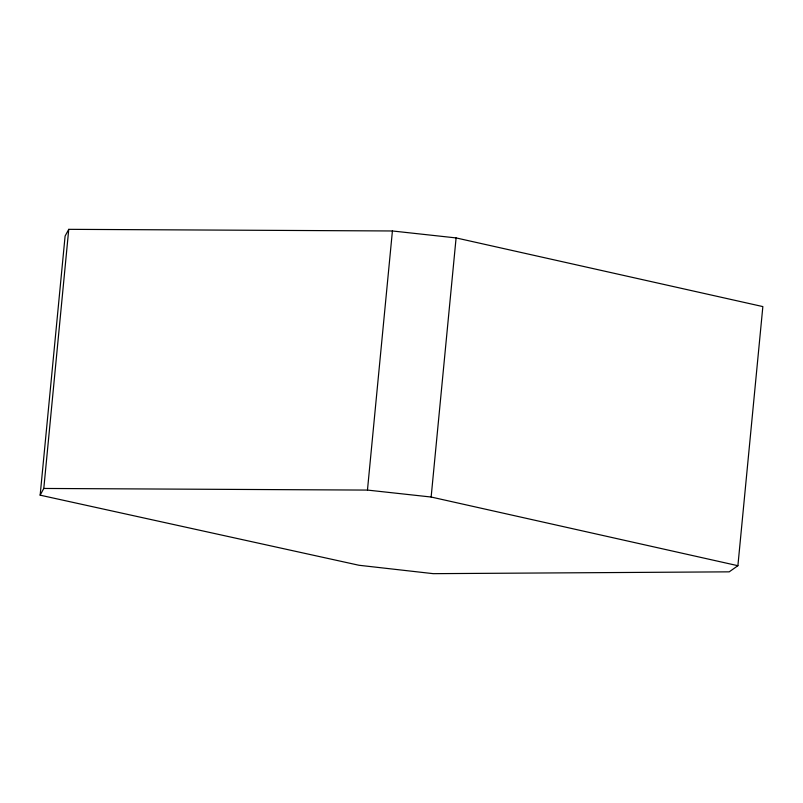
<?xml version="1.0" encoding="UTF-8"?>
<svg xmlns="http://www.w3.org/2000/svg" width="803" height="803" viewBox="0 0 803 803"><rect width="100%" height="100%" fill="white"/><g stroke="black" fill="none" stroke-linecap="round" stroke-linejoin="round"><path stroke-width="1.2" d="M40.15 495.17L65.103 236.052L68.747 229.337L392.416 230.973L456.094 237.919L762.85 306.585L737.897 565.703L729.214 571.846L433.269 573.663L359.011 565.272L40.15 495.17L43.794 488.455L68.747 229.337M43.794 488.455L367.463 490.081L392.416 230.973M737.897 565.703L431.141 497.027L456.094 237.919M367.463 490.081L431.141 497.027"/></g></svg>
